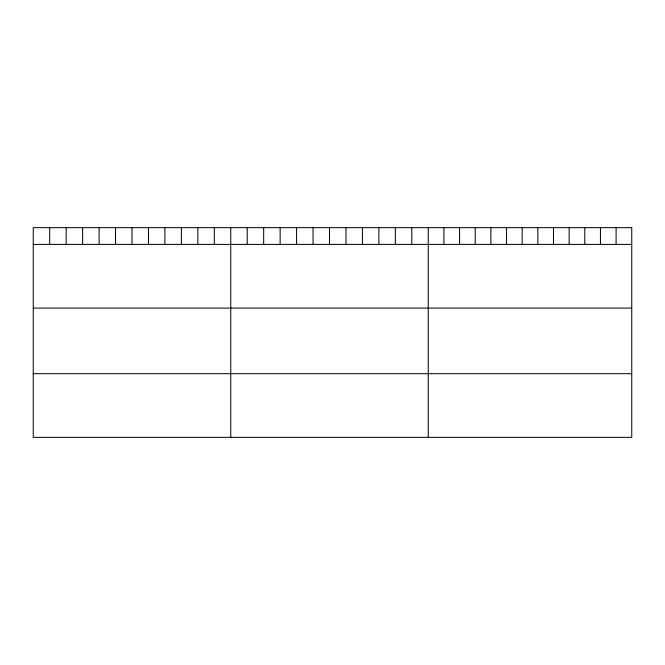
<?xml version="1.0" encoding="UTF-8"?>
<svg xmlns="http://www.w3.org/2000/svg" width="665" height="665" viewBox="0 0 665 665"><rect width="100%" height="100%" fill="white"/><g stroke="black" fill="none" stroke-linecap="round" stroke-linejoin="round"><path stroke-width="1" d="M33.25 244.412L631.75 244.412M33.25 308.086L631.75 308.086M33.25 373.68L631.75 373.68M616.098 227.646L616.098 244.412M600.445 227.646L600.445 244.412M584.793 227.646L584.793 244.412M569.14 227.646L569.14 244.412M553.488 227.646L553.488 244.412M537.835 227.646L537.835 244.412M522.175 227.646L522.175 244.412M506.522 227.646L506.522 244.412M490.87 227.646L490.87 244.412M475.217 227.646L475.217 244.412M459.565 227.646L459.565 244.412M443.912 227.646L443.912 244.412M428.26 227.646L428.26 437.354M411.801 227.646L411.801 244.412M395.343 227.646L395.343 244.412M378.884 227.646L378.884 244.412M362.425 227.646L362.425 244.412M345.966 227.646L345.966 244.412M329.507 227.646L329.507 244.412M313.049 227.646L313.049 244.412M296.59 227.646L296.59 244.412M280.131 227.646L280.131 244.412M263.673 227.646L263.673 244.412M247.214 227.646L247.214 244.412M230.755 227.646L230.755 437.354M214.296 227.646L214.296 244.412M197.838 227.646L197.838 244.412M181.379 227.646L181.379 244.412M164.92 227.646L164.92 244.412M148.461 227.646L148.461 244.412M132.003 227.646L132.003 244.412M115.544 227.646L115.544 244.412M99.085 227.646L99.085 244.412M82.626 227.646L82.626 244.412M66.168 227.646L66.168 244.412M49.709 227.646L49.709 244.412M631.75 227.646L33.25 227.646L33.25 437.354L631.75 437.354L631.75 227.646"/></g></svg>
